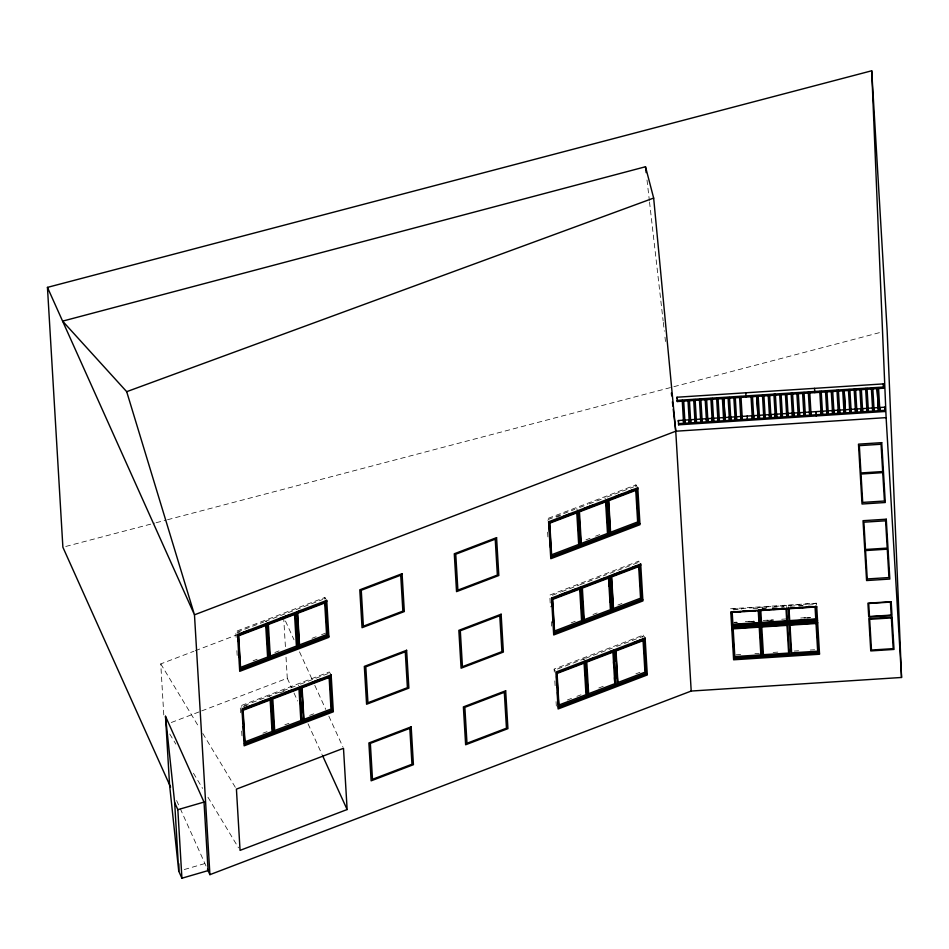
<?xml version="1.0" encoding="UTF-8"?>
<svg xmlns="http://www.w3.org/2000/svg" width="949" height="949" viewBox="0 0 949 949"><rect width="100%" height="100%" fill="white"/><g stroke="black" fill="none" stroke-linecap="round" stroke-linejoin="round"><path stroke-width="0.71" stroke-dasharray="4.75 3.56" d="M326.112 599.424L324.866 597.49L235.755 631.488L236.111 637.396M237.036 632.153L263.751 621.975M265.079 621.465L293.941 610.456L294.38 611.192M296.005 609.661L322.719 599.471M237.487 632.888L240.156 631.868M163.786 714.941L160.761 663.897L193.893 651.251M195.269 650.729L236.692 634.928M637.17 486.801L635.937 484.868L546.826 518.854L548.012 520.811M548.107 519.53L574.821 509.34M579.709 507.478L587.692 504.429M589.032 503.919L605.011 497.834L605.45 498.557M607.075 497.039L633.778 486.849M556.565 517.205L560.574 515.687M253.075 660.801L257.155 659.247M274.89 652.485L279.018 650.907M312.031 638.309L316.124 636.755M321.569 634.667L325.661 633.113M585.96 539.851L590.088 538.285M595.592 536.185L599.721 534.607M171.294 722.509L200.298 711.453M201.674 710.92L287.286 678.262L285.981 656.388M330.537 673.897L329.291 671.963L240.18 705.961L240.797 716.293M244.142 705.617L298.366 684.929L298.805 685.664M300.43 684.134L329.362 673.102L329.291 671.963M243.241 706.863L247.25 705.332M280.169 692.77L284.154 691.252M552.365 595.26L560.373 592.212M561.701 591.702L579.068 585.082M579.958 584.738L606.589 574.584M609.993 573.279L638.036 562.579M262.944 733.197L267.025 731.643M284.819 724.858L288.947 723.28M309.647 715.38L313.739 713.826M571.144 622.864L575.224 621.298M592.995 614.525L597.123 612.947M617.846 605.047L621.939 603.481M554.311 672.07L554.133 669.116L643.256 635.118L644.49 637.064M584.798 659.484L584.359 658.748L555.426 669.792L555.865 670.528M585.687 658.25L612.319 648.084M643.256 635.118L643.315 636.257L614.383 647.301L614.833 648.025M567.36 699.994L571.452 698.44M576.897 696.352L580.99 694.798M598.772 688.013L605.652 685.392M635.866 673.861L639.946 672.307M324.048 598.961L324.938 598.629L324.866 597.49M576.15 508.83L577.49 509.233M635.118 486.339L636.008 486.007L635.937 484.868M184.248 869.545L204.913 863.543M65.754 546.47L154.628 523.113M156.063 522.745L166.099 520.099M167.534 519.732L879.972 332.518M730.564 608.772L816.413 603.232L816.615 605.403M786.626 606.411L786.579 605.592L731.762 609.128L731.821 609.946L741.774 609.305M816.413 603.232L788.572 605.462L788.619 606.281M753.15 608.57L758.832 608.202L758.773 607.384M766.78 607.692L759.686 608.155L759.639 607.336M772.45 607.324L783.791 606.589M790.043 606.186L802.842 605.367M808.524 604.999L815.642 604.537L815.582 603.718M762.083 608.582L766.282 608.321M781.679 607.324L784.479 607.146M798.868 606.209L803.234 605.925M733.98 622.319L736.815 622.141M745.345 621.583L753.886 621.037M763.257 620.432L773.186 619.792M781.691 619.246L785.95 618.962M800.731 618.013L810.683 617.372M734.028 622.544L736.946 622.354M748.607 621.607L754.443 621.227M767.006 620.421L774.004 619.97M803.957 618.036L809.782 617.657M734.312 622.734L737.231 622.556M751.798 621.607L754.704 621.417M770.73 620.385L773.649 620.195M807.089 618.036L809.995 617.846M735.949 654.822L743.233 654.347M754.906 653.6L759.271 653.315M773.127 652.426L778.726 652.058M794.206 651.061L798.584 650.777M810.244 650.029L814.622 649.745M265.969 621.12L266.42 621.856M642.426 636.601L642.876 637.337M583.469 659.092L583.908 659.828M554.133 669.116L555.319 671.073M269.504 695.937L269.955 696.673M241.461 706.637L241.912 707.373M160.761 663.897L198.97 727.148M202.789 733.47L235.66 787.86M169.741 734.004L175.862 744.123M193.442 773.21L202.612 788.394M207.961 797.243L238.531 847.848M285.471 621.037L294.024 639.78M299.516 651.844L312.351 679.97M314.795 685.332L325.78 709.437M328.84 716.139L342.886 746.946M287.286 678.262L291.557 687.645M294 692.995L297.666 701.038M308.045 723.802L322.091 754.621M176.633 800.541L179.658 807.279M180.251 808.595L206.502 867.078M647.004 179.966L649.353 200.512M649.519 201.983L663.137 320.952M663.315 322.423L664.324 331.237M664.988 337.12L665.498 341.533M638.926 562.247L638.855 561.108L549.744 595.106L550.444 606.921M547.609 532.152L548.048 539.53M551.322 621.69L551.583 626.115M554.833 680.931L555.189 686.839M556.067 701.608L556.328 706.044M283.644 617.016L285.459 647.645M236.894 650.682L237.25 656.589M241.675 731.062L242.019 736.97"/><path stroke-width="1.42" d="M178.768 863.732L178.732 871.146L181.911 878.216L208.092 870.601L204.023 802.071L165.494 716.27L169.563 784.811L178.732 871.146L174.663 802.605L165.494 716.27M871.704 70.784L886.117 417.631L675.759 431.214L194.474 614.81L209.907 874.658L691.204 691.05L901.55 677.467L887.137 330.632L871.704 70.784L47.45 287.381L62.883 547.229L170.583 787.065M241.995 632.983L248.768 630.397M279.303 618.748L288.567 615.213M300.963 610.48L296.895 612.034L297.144 616.364M240.429 669.911L238.365 635.261L295.637 613.422L295.186 612.686L297.689 648.06L240.429 669.911L239.646 663.398M326.788 601.536L297.334 612.769L299.398 647.408L328.852 636.174M563.908 516.22L570.681 513.634M583.754 508.64L593.018 505.105M616.091 496.303L622.864 493.717M628.285 491.653L632.354 490.099M639.923 523.551L610.456 534.785L608.404 500.147L637.858 488.901M239.978 669.175L268.448 658.321L266.384 623.671L268.887 659.045L268.448 658.321M267.725 629.068L267.381 623.291L269.884 658.665L269.445 657.942L297.251 647.325M299.398 647.408L298.947 646.684L327.417 635.818L325.436 602.615M551.499 557.288L549.435 522.638L606.696 500.787L608.76 535.438L551.499 557.288L551.049 556.553L579.519 545.687L577.455 511.048L579.958 546.422L579.519 545.687M578.89 511.404L580.954 546.043L580.515 545.307L608.321 534.702L606.257 500.064M610.456 534.785L610.017 534.05L638.475 523.196L636.423 488.557L638.926 523.931L638.475 523.196M245.056 707.966L251.841 705.38M259.967 702.284L266.74 699.698M285.044 692.711L291.663 690.196M312.162 682.378L321.652 678.76M333.277 710.647L303.822 721.892L301.758 687.242L331.213 676.008M560.04 595.047L566.814 592.461M572.235 590.385L576.304 588.843M599.898 579.839L603.872 578.321M612.235 575.13L621.714 571.512M632.556 567.383L636.625 565.829M554.406 633.529L552.354 598.878L609.614 577.039L609.175 576.304L611.678 611.678L554.406 633.529L553.706 628.463M642.829 599.792L613.374 611.026L611.322 576.387L640.777 565.153M270.892 699.591L272.873 732.794L244.403 743.648L244.854 744.384L302.114 722.545L300.062 687.895L242.79 709.733L244.854 744.384M299.611 687.159L301.675 721.809L273.87 732.414L274.308 733.15L271.805 697.764M303.822 721.892L303.372 721.157L331.842 710.303L329.778 675.652M553.967 632.793L582.425 621.939L580.373 587.289L582.876 622.663L582.425 621.939M581.796 594.121L581.369 586.909L583.872 622.283L583.421 621.559L611.227 610.942M613.374 611.026L612.935 610.302L641.394 599.436L639.341 564.797L641.832 600.171L641.394 599.436M589.732 659.413L593.706 657.894M609.602 651.833L613.564 650.314L614.015 651.05L616.067 685.7L558.807 707.539L558.368 706.803L586.826 695.949L584.762 661.299M634.24 642.426L641.026 639.84M614.015 651.05L556.755 672.9L558.807 707.539M647.23 673.814L617.775 685.048L615.711 650.397L645.178 639.163M584.11 663.126L557.075 673.446L558.949 705.012L585.984 694.692L584.074 662.71M643.078 640.634L616.031 650.955L617.906 682.521L644.952 672.2L642.959 638.772M613.564 650.314L615.628 684.964L587.822 695.57L588.261 696.305L585.758 660.919M645.794 673.458L646.233 674.193L643.73 638.807L645.794 673.458L617.336 684.312L617.775 685.048M347.132 809.533L240.061 850.375L236.42 789.129L343.491 748.286L347.132 809.533L322.707 755.95M126.692 391.676L653.659 198.068L645.498 166.751L62.61 321.142L126.692 391.676L194.474 614.81L47.45 287.381M181.911 878.216L177.843 809.675L204.023 802.071M676.993 397.228L883.305 383.906L883.59 388.212L677.278 401.534L676.993 397.228L677.064 398.426M678.369 420.526L884.693 407.192L884.966 411.498L678.654 424.82L678.369 420.526L678.44 421.712M757.954 416.326L759.39 416.231L759.473 417.477L758.037 417.56L756.733 395.697M878.299 408.544L879.735 408.461L879.818 409.707L878.394 409.79L877.078 387.927M683.446 421.131L683.541 422.376L684.964 422.281L683.743 401.664M689.188 420.763L689.271 422.008L690.706 421.914L689.389 399.814M694.917 420.395L695 421.641L696.436 421.546L695.119 399.446M700.647 420.016L700.73 421.261L702.165 421.178L700.848 399.078M706.376 419.648L706.459 420.893L707.895 420.798L706.578 398.71M712.106 419.28L712.189 420.526L713.624 420.431L712.308 398.331M717.835 418.912L717.919 420.158L719.354 420.063L718.037 397.963M723.565 418.545L723.648 419.79L725.083 419.695L723.779 397.595M730.813 419.328L730.73 418.082L729.295 418.165L729.39 419.411L730.813 419.328L729.508 397.453M736.543 418.948L736.46 417.702L735.036 417.797L735.119 419.043L736.543 418.948L735.238 396.86M742.284 418.58L742.189 417.335L740.766 417.43L740.849 418.675L742.284 418.58L740.967 396.48M753.743 417.845L753.66 416.599L752.225 416.694L752.308 417.94L753.743 417.845L752.427 395.745M765.202 417.097L765.119 415.864L763.684 415.947L763.767 417.192L765.202 417.097L763.886 395.009M770.932 416.73L770.849 415.484L769.414 415.579L769.497 416.825L770.932 416.73L769.615 394.63M775.226 416.457L776.662 416.362L775.357 394.262L773.921 394.357L775.226 416.457L775.143 415.211L776.579 415.116L776.662 416.362M782.391 415.994L782.308 414.749L780.873 414.843L780.968 416.089L782.391 415.994L781.086 393.894M788.121 415.626L788.038 414.381L786.614 414.476L786.697 415.721L788.121 415.626L786.816 393.752M793.862 415.259L793.767 414.013L792.344 414.096L792.427 415.342L793.862 415.259L792.545 393.159M799.592 414.879L799.509 413.634L798.073 413.728L798.156 414.974L799.592 414.879L798.275 392.779M803.803 413.361L803.886 414.606L805.321 414.511L804.005 392.412M809.533 412.993L809.616 414.238L811.051 414.144L809.734 392.044M820.992 412.246L821.075 413.491L822.51 413.408L821.205 391.308M826.721 411.878L826.816 413.123L828.24 413.029L826.935 390.929M832.463 411.51L832.546 412.756L833.969 412.661L832.748 392.032M838.192 411.142L838.275 412.388L839.711 412.293L838.394 390.193M843.922 410.775L844.005 412.02L845.44 411.925L844.124 389.825M849.652 410.395L849.735 411.641L851.17 411.558L849.853 389.458M855.381 410.027L855.464 411.273L856.9 411.178L855.583 389.078M861.111 409.66L861.194 410.905L862.629 410.81L861.324 388.936M866.84 409.292L866.923 410.537L868.359 410.442L867.042 388.343M874.088 410.075L874.005 408.829L872.57 408.924L872.653 410.17L874.088 410.075L872.783 387.975M743.043 610.871L745.938 610.681M772.569 608.961L775.392 608.784M740.872 611.595L732.189 612.164L732.901 624.264L758.951 622.58L758.239 610.48M743.767 611.417L755.345 610.67M769.188 609.768L760.79 610.314L761.501 622.414L786.709 620.788L785.997 608.689M773.388 609.495L784.598 608.772M799.117 607.834L788.987 608.487L789.71 620.599L815.76 618.914L815.037 606.814M802.012 607.645L813.59 606.897M786.721 608.867L731.56 612.425L731.501 611.607L732.343 625.711L787.516 622.153L786.662 608.048M816.733 606.933L788.358 608.76L788.311 607.941L789.153 622.046L817.552 620.646L731.632 626.198L730.789 612.046L816.709 606.494L817.552 620.646M741.11 626.969L743.992 626.779M755.534 626.043L758.417 625.854M770.695 625.059L773.518 624.881M784.787 624.145L787.611 623.967L787.67 624.786L732.498 628.345L732.45 627.526L734.312 658.748L789.473 655.178L787.611 623.967M799.355 623.208L802.237 623.019M817.682 622.841L789.307 624.679L789.248 623.861L791.11 655.071L819.485 653.244M608.321 534.702L608.76 535.438M615.628 684.964L616.067 685.7M301.675 721.809L302.114 722.545M608.404 500.147L607.965 499.411L608.392 506.624M611.322 576.387L610.871 575.652L611.298 582.864M615.272 649.662L615.711 650.397M552.354 598.878L551.903 598.143L552.425 606.802M586.826 695.949L587.265 696.685L585.213 662.034M325.353 601.18L327.856 636.554L327.417 635.818M331.842 710.303L332.28 711.038L330.216 676.388M301.758 687.242L301.319 686.507L301.912 696.613M238.365 635.261L237.926 634.525L238.353 641.749M270.809 698.144L273.312 733.53L272.873 732.794M207.487 869.26L209.907 874.658M174.663 802.605L177.843 809.675M645.498 166.751L646.162 172.623M671.382 392.981L671.726 395.923M672.402 401.807L672.9 406.219M673.244 409.161L675.759 431.214L691.204 691.05M653.659 198.068L675.759 431.214M868.276 409.197L868.359 410.442M862.546 409.565L862.629 410.81M856.817 409.932L856.9 411.178M851.087 410.312L851.17 411.558M845.44 411.925L844.124 390.051M839.616 411.047L839.711 412.293M833.886 411.415L833.969 412.661M828.157 411.783L828.24 413.029M822.427 412.163L822.51 413.408M814.539 388.355L814.811 392.649M810.968 412.898L811.051 414.144M805.238 413.266L805.321 414.511M816.721 622.912L816.674 622.093L818.536 653.303L818.477 652.485L791.063 654.264L791.11 655.071M789.153 622.046L789.094 621.227L816.508 619.46L816.567 620.278L815.725 606.174M787.516 622.153L787.456 621.334L760.671 623.066L760.718 623.884L759.876 609.78L759.935 610.598M789.473 655.178L789.414 654.371L762.628 656.091L762.688 656.91L760.825 625.699L760.884 626.518M745.76 392.791L746.044 397.097M747.148 416.077L747.432 420.383M758.975 610.658L758.915 609.839L759.769 623.944L759.71 623.125L732.296 624.893L732.343 625.711M759.924 626.577L759.864 625.759L761.727 656.969L761.667 656.162L734.253 657.93L734.312 658.748M725.083 419.695L723.779 397.821M719.271 418.817L719.354 420.063M713.541 419.185L713.624 420.431M707.812 419.553L707.895 420.798M702.082 419.933L702.165 421.178M696.341 420.3L696.436 421.546M690.611 420.668L690.706 421.914M684.881 421.036L684.964 422.281M886.117 417.631L901.55 677.467M883.305 383.906L883.377 385.104M883.59 388.212L883.519 387.026L677.206 400.348L677.278 401.534M884.693 407.192L884.765 408.39M884.966 411.498L884.895 410.312L678.582 423.634L678.654 424.82M878.513 387.607L879.818 409.707M877.078 387.69L878.394 409.79M871.348 388.07L872.653 410.17M865.618 388.438L866.923 410.537M859.889 389.031L861.194 410.905M854.147 389.173L855.464 411.273M848.418 389.541L849.735 411.641M842.688 389.92L844.005 412.02M836.959 390.288L838.275 412.388M831.229 390.881L832.546 412.756M825.5 391.024L826.816 413.123M819.77 391.391L821.075 413.491M815.986 412.827L815.915 411.641L816.199 415.947M808.299 392.139L809.616 414.238M802.581 392.732L803.886 414.606M796.84 392.874L798.156 414.974M791.11 393.242L792.427 415.342M785.381 393.621L786.697 415.721M779.651 393.989L780.968 416.089M768.192 394.725L769.497 416.825M762.462 395.092L763.767 417.192M758.156 395.603L759.473 417.477M756.816 396.943L758.037 417.56M750.991 395.84L752.308 417.94M739.532 396.575L740.849 418.675M733.802 396.943L735.119 419.043M728.073 397.548L729.39 419.411M722.343 397.69L723.648 419.79M716.614 398.058L717.919 420.158M710.884 398.426L712.189 420.526M705.143 398.794L706.459 420.893M699.425 399.399L700.73 421.261M693.683 399.541L695 421.641M687.954 399.909L689.271 422.008M682.224 400.276L683.541 422.376M608.819 513.848L609.424 523.955M609.756 529.72L610.017 534.05M611.642 588.641L612.247 598.748M612.591 604.525L612.935 610.302M615.438 652.556L615.96 661.216M616.387 668.428L616.992 678.535M609.614 577.039L611.678 611.678M608.795 582.022L609.044 586.352M609.732 597.906L609.993 602.235M613.529 661.809L613.789 666.139M614.477 677.693L614.738 682.023M578.451 510.669L578.961 519.328M579.4 526.541L579.91 535.212M580.337 542.425L580.515 545.307M582.223 601.346L582.733 610.005M583.172 617.218L583.421 621.559M586.019 665.261L586.624 675.356M586.968 681.133L587.478 689.793M548.996 521.903L549.59 532.009M549.934 537.786L550.539 547.893M550.883 553.658L551.049 556.553M552.769 612.579L553.362 622.686M556.565 676.495L557.158 686.601M557.502 692.367L558.107 702.474M297.488 622.141L298.093 632.248M298.437 638.013L298.947 646.684M302.257 702.39L302.861 712.497M303.205 718.274L303.372 721.157M295.637 613.422L297.689 648.06M268.069 634.845L268.674 644.94M269.018 650.717L269.445 657.942M271.888 699.211L272.41 707.871M272.838 715.095L273.442 725.19M238.697 647.515L239.302 657.621M242.434 710.445L243.039 720.552M243.383 726.329L243.976 736.436M326.729 600.397L237.523 634.418L239.717 671.346L328.912 637.313L326.729 600.397M265.732 625.498L238.685 635.806L240.56 667.384L267.606 657.064L265.732 625.498M294.546 614.501L268.377 624.489L270.251 656.056L296.42 646.067L294.546 614.501M324.7 603.006L297.654 613.315L299.528 644.881L326.575 634.573L324.7 603.006M402.079 573.694L359.79 589.827L362.043 627.692L404.321 611.559L402.079 573.694M496.576 537.644L454.286 553.777L456.54 591.642L498.83 575.509L496.576 537.644M400.727 575.213L361.261 590.278L363.384 626.174L402.862 611.12L400.727 575.213M495.224 539.162L455.757 554.228L457.892 590.124L497.359 575.07L495.224 539.162M637.787 487.774L548.593 521.796L550.788 558.712L639.982 524.69L637.787 487.774M576.802 512.875L549.756 523.184L551.63 554.75L578.676 544.441L576.802 512.875M605.616 501.879L579.448 511.855L581.322 543.433L607.49 533.445L605.616 501.879M635.771 490.372L608.724 500.692L610.598 532.259L637.645 521.95L635.771 490.372M331.154 674.869L241.948 708.891L244.142 745.819L333.336 711.786L331.154 674.869M270.157 699.971L243.11 710.291L244.984 741.857L272.031 731.537L270.157 699.971M298.971 688.974L272.802 698.962L274.676 730.528L300.845 720.552L298.971 688.974M329.125 677.479L302.079 687.788L303.953 719.366L330.999 709.045L329.125 677.479M406.623 650.267L364.333 666.388L366.587 704.253L408.877 688.12L406.623 650.267M501.131 614.205L458.841 630.338L461.095 668.203L503.373 652.07L501.131 614.205M405.27 651.785L365.804 666.839L367.939 702.735L407.406 687.681L405.27 651.785M499.779 615.735L460.312 630.788L462.436 666.684L501.914 651.631L499.779 615.735M640.705 564.014L551.511 598.036L553.706 634.964L642.9 600.931L640.705 564.014M579.709 589.115L552.674 599.424L554.548 631.002L581.583 620.682L579.709 589.115M608.534 578.119L582.366 588.107L584.24 619.673L610.409 609.685L608.534 578.119M638.677 566.624L611.642 576.933L613.517 608.499L640.551 598.19L638.677 566.624M411.178 726.827L368.888 742.96L371.13 780.825L413.42 764.692L411.178 726.827M505.675 690.777L463.385 706.91L465.639 744.775L507.929 728.642L505.675 690.777M645.106 638.025L555.912 672.046L558.107 708.974L647.301 674.953L645.106 638.025M409.826 728.346L370.359 743.399L372.483 779.307L411.961 764.242L409.826 728.346M504.322 692.296L464.856 707.349L466.991 743.257L506.458 728.191L504.322 692.296M612.924 652.141L586.767 662.117L588.641 693.683L614.798 683.707L612.924 652.141M881.728 442.649L858.477 444.156L862.024 504.014L885.287 502.507L881.728 442.649M881.04 444.251L859.343 445.65L860.957 472.946L882.665 471.546L881.04 444.251M882.736 472.626L861.028 474.037L862.712 502.412L884.421 501.013L882.736 472.626M886.271 519.198L863.021 520.693L866.579 580.551L889.83 579.056L886.271 519.198M885.595 520.799L863.887 522.199L865.512 549.483L887.208 548.083L885.595 520.799M887.279 549.174L865.571 550.574L867.256 578.949L888.964 577.55L887.279 549.174M891.182 601.678L867.92 603.184L868.738 616.909L891.989 615.403L891.182 601.678M890.423 602.093L868.715 603.493L869.486 616.494L891.194 615.094L890.423 602.093M817.623 621.844L731.703 627.396L733.624 659.792L819.545 654.241L817.623 621.844M892.084 617.04L868.833 618.546L870.755 650.931L894.017 649.436L892.084 617.04M891.36 617.929L869.664 619.329L871.479 650.041L893.187 648.641L891.36 617.929M759.224 627.159L733.174 628.843L734.823 656.542L760.873 654.857L759.224 627.159M786.982 625.367L761.774 626.992L763.423 654.691L788.631 653.066L786.982 625.367M816.033 623.493L789.983 625.166L791.62 652.865L817.67 651.18L816.033 623.493"/></g></svg>
